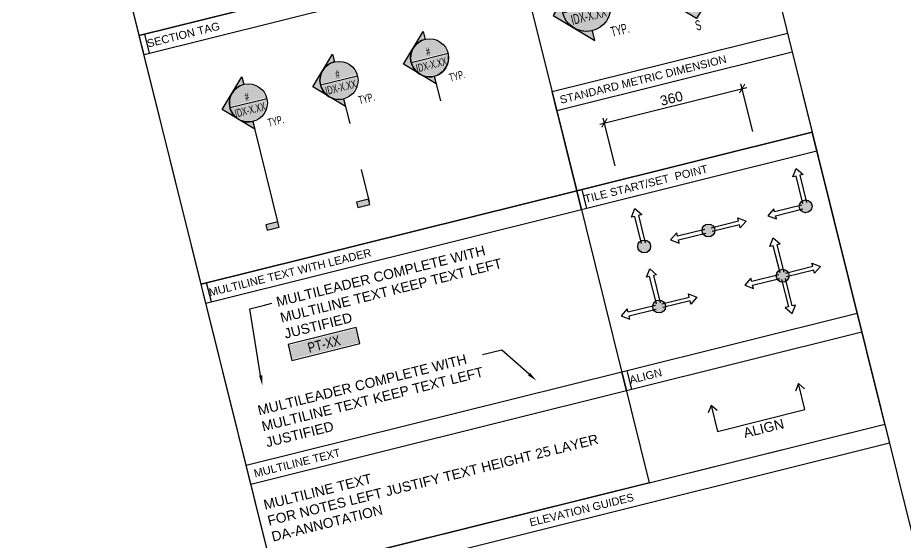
# Model space of a CAD drawing. Header units: inches. Extents: x 122939 to 389145, y 29603 to 574065.
# Drawn here: x 172479 to 174731, y 522976 to 524306 of the extents above; entities that cross this region are included whole.
import ezdxf
from ezdxf import colors
from ezdxf.entities.mleader import LeaderData, LeaderLine
from ezdxf.enums import TextEntityAlignment as Align
from ezdxf.math import Vec2, Vec3

# ---------------------------------------------------------------- set-up
doc = ezdxf.new("R2010")
doc.units = ezdxf.units.IN
doc.header["$MEASUREMENT"] = 0
for name, color, linetype in [('DA-ANNO-DIMENSION', 1, 'Continuous'), ('DA-ANNOTATION', 2, 'Continuous'), ('DA-BP-HATCH', 8, 'Continuous')]:
    doc.layers.add(name, color=color, linetype=linetype)
doc.styles.add('ARIAL', font='arial.ttf')
doc.styles.add('DA-dim', font='arial.ttf')
doc.styles.add('DA-NOTE', font='arial.ttf', dxfattribs={"height": 1})
doc.styles.add('DA-NOTE_0.60', font='arial.ttf', dxfattribs={"width": 0.6})
doc.styles.add('DA-NOTE_0.80', font='arial.ttf', dxfattribs={"width": 0.8, "height": 1})
doc.styles.add('DA-notes', font='arial.ttf')
doc.dimstyles.new('DA-10', dxfattribs={"dimtxt": 25, "dimasz": 18.75, "dimexe": 12.5, "dimexo": 37.5, "dimgap": 6.25, "dimtad": 1, "dimdec": 0, "dimdsep": 46, "dimtxsty": 'DA-dim', "dimblk": 'ARCHTICK', "dimcen": 0, "dimdle": 12.5, "dimadec": 0, "dimazin": 0, "dimtfac": 1, "dimtdec": 0, "dimtix": 1, "dimtmove": 2, "dimatfit": 3, "dimfxl": 1, "dimarcsym": 0})

# ---------------------------------------------------------------- blocks, each defined once
blk = doc.blocks.new('*U452')
at = {"transparency": 16777216}
h = blk.add_hatch(color=254, dxfattribs=at)
h.dxf.hatch_style = 1
h.paths.add_polyline_path([(-0.3399, 0.1524), (0.3399, 0.1524), (0.3399, 0.0101), (-0.3399, 0.0101)])
blk.add_lwpolyline([(-0.35, 0.1625), (0.35, 0.1625), (0.35, 0), (-0.35, 0)], close=True, dxfattribs=at)
at = {"layer": 'DA-ANNOTATION', "transparency": 16777216, "style": 'DA-NOTE_0.80', "width": 0.8}
blk.add_attdef('FINISHTAG', text='', height=0.1, dxfattribs=at).set_placement((0, 0.08125), align=Align.MIDDLE_CENTER)
blk = doc.blocks.new('_ARCHTICK')
at = {"color": 0, "linetype": 'ByBlock', "const_width": 0.15}
blk.add_lwpolyline([(-0.5, -0.5), (0.5, 0.5)], dxfattribs=at)
blk = doc.blocks.new('*D492')
at = {"layer": 'DA-ANNO-DIMENSION', "color": 0, "lineweight": -2, "transparency": 16777216}
for p, q in [((174344.1, 524017.4), (174313.9, 524138.7)), ((173955.5, 524036.6), (174329.1, 524129.6)), ((173994.8, 523930.5), (173964.6, 524051.8))]:
    blk.add_line(p, q, dxfattribs=at)
at = {"layer": 'Defpoints', "color": 0, "transparency": 16777216}
for p in [(174317, 524126.5), (174353.2, 523981), (174003.8, 523894.1)]:
    blk.add_point(p, dxfattribs=at)
at = {"layer": 'DA-ANNO-DIMENSION', "color": 0, "lineweight": -2, "transparency": 16777216, "xscale": 18.75, "yscale": 18.75, "zscale": 18.75}
for p, rotation in [((174317, 524126.5), 13.97142328439375), ((173967.6, 524039.6), 193.9714232843937)]:
    blk.add_blockref('_ARCHTICK', p, dxfattribs=dict(at, rotation=rotation))
at = {"layer": 'DA-ANNO-DIMENSION', "color": 0, "transparency": 16777216, "insert": (174137.7, 524101.5), "char_height": 25, "attachment_point": 5, "rotation": 13.9714, "style": 'DA-dim'}
blk.add_mtext('360', dxfattribs=at)
blk = doc.blocks.new('*U463')
h = blk.add_hatch(color=256)
h.dxf.hatch_style = 1
edge = h.paths.add_edge_path()
edge.add_line((0, -0.3443), (0, -0.243))
edge.add_arc((0, 0), 0.243, 90, 270, ccw=False)
edge.add_line((0, 0.243), (0, 0.3443))
edge.add_line((0, 0.3443), (-0.3443, 0))
edge.add_line((-0.3443, 0), (0, -0.3443))
at = {"layer": 'DA-ANNOTATION', "transparency": 33554687}
h = blk.add_hatch(color=254, dxfattribs=at)
h.dxf.hatch_style = 1
edge = h.paths.add_edge_path()
edge.add_line((-0.2328, 0.01), (0.233, 0.01))
edge.add_arc((0.0001, 0.0021), 0.233, 1.94598, 178.05402)
h = blk.add_hatch(color=254, dxfattribs=at)
h.dxf.hatch_style = 1
edge = h.paths.add_edge_path()
edge.add_line((-0.2328, -0.01), (0.233, -0.01))
edge.add_arc((0.0001, -0.0021), 0.233, 181.94598, 358.05402, ccw=False)
blk.add_line((-0.243, 0), (0.243, 0))
blk.add_lwpolyline([(0, -0.3443), (0, -0.243, -1), (0, 0.243), (0, 0.3443), (-0.3443, 0)], format="xyb", close=True)
blk.add_circle((0, 0), 0.243)
at = {"style": 'DA-NOTE_0.60', "width": 0.6}
blk.add_attdef('VIEWPORT', text='', height=0.1, dxfattribs=at).set_placement((0, 0), align=Align.BOTTOM_CENTER)
blk.add_attdef('SHEET', text='', height=0.1, dxfattribs=at).set_placement((0, -0.0394), align=Align.TOP_CENTER)
blk.add_attdef('NOTE', text='', height=0.1, dxfattribs=at).set_placement((0.1771, -0.3819), align=Align.BOTTOM_LEFT)
blk = doc.blocks.new('*U481')
for points in [[(1.16, -1.64), (0, 0), (-1.16, -1.64)], [(0, 0), (0, -6.78), (22.88, -6.78), (22.88, 0)], [(24.05, -1.64), (22.88, 0), (21.72, -1.64)]]:
    blk.add_lwpolyline(points)
at = {"style": 'DA-notes', "flags": 8}
blk.add_attdef('ALIGN', text='', height=2.5, dxfattribs=at).set_placement((11.57, -8.83), align=Align.MIDDLE_CENTER)
blk = doc.blocks.new('*U485')
h = blk.add_hatch(color=256)
h.dxf.hatch_style = 1
edge = h.paths.add_edge_path()
edge.add_line((0, 0.2692), (0, 0.19))
edge.add_arc((0, 0), 0.19, 90, 270)
edge.add_line((0, -0.19), (0, -0.2692))
edge.add_line((0, -0.2692), (-0.2692, 0))
edge.add_line((-0.2692, 0), (0, 0.2692))
at = {"transparency": 33554687}
h = blk.add_hatch(color=254, dxfattribs=at)
h.dxf.hatch_style = 1
edge = h.paths.add_edge_path()
edge.add_line((0.18, 0.01), (-0.18, 0.01))
edge.add_arc((0, -0.0001), 0.1803, 3.22718, 176.77282, ccw=False)
h = blk.add_hatch(color=254, dxfattribs=at)
h.dxf.hatch_style = 1
edge = h.paths.add_edge_path()
edge.add_line((0.18, -0.01), (-0.18, -0.01))
edge.add_arc((0, 0.0001), 0.1803, 183.22718, 356.77282)
h = blk.add_hatch(color=256)
h.dxf.hatch_style = 1
h.paths.add_polyline_path([(0, -1.2239), (-0.125, -1.2239), (-0.125, -1.2781), (0, -1.2781)])
for p, q in [((-0.19, 0), (0.19, 0)), ((0, -1.251), (0, -0.25))]:
    blk.add_line(p, q)
blk.add_lwpolyline([(0, 0.2692), (0, 0.19, 1), (0, -0.19), (0, -0.2692), (-0.2692, 0)], format="xyb", close=True)
blk.add_lwpolyline([(0, -1.2239), (-0.125, -1.2239), (-0.125, -1.2781), (0, -1.2781)], close=True)
blk.add_circle((0, 0), 0.19)
at = {"style": 'DA-NOTE_0.60', "width": 0.6}
blk.add_attdef('VIEWPORT', text='', height=0.08, dxfattribs=at).set_placement((0, 0), align=Align.BOTTOM_CENTER)
blk.add_attdef('SHEET', text='', height=0.08, dxfattribs=at).set_placement((0, -0.0315), align=Align.TOP_CENTER)
blk.add_attdef('NOTE', text='', height=0.08, dxfattribs=at).set_placement((0.1417, -0.3055), align=Align.BOTTOM_LEFT)
blk = doc.blocks.new('*U477')
h = blk.add_hatch(color=256)
h.dxf.hatch_style = 1
edge = h.paths.add_edge_path()
edge.add_line((0, 0.2692), (0, 0.19))
edge.add_arc((0, 0), 0.19, 90, 270)
edge.add_line((0, -0.19), (0, -0.2692))
edge.add_line((0, -0.2692), (-0.2692, 0))
edge.add_line((-0.2692, 0), (0, 0.2692))
at = {"transparency": 33554687}
h = blk.add_hatch(color=254, dxfattribs=at)
h.dxf.hatch_style = 1
edge = h.paths.add_edge_path()
edge.add_line((0.18, 0.01), (-0.18, 0.01))
edge.add_arc((0, -0.0001), 0.1803, 3.22718, 176.77282, ccw=False)
h = blk.add_hatch(color=254, dxfattribs=at)
h.dxf.hatch_style = 1
edge = h.paths.add_edge_path()
edge.add_line((0.18, -0.01), (-0.18, -0.01))
edge.add_arc((0, 0.0001), 0.1803, 183.22718, 356.77282)
h = blk.add_hatch(color=256)
h.dxf.hatch_style = 1
h.paths.add_polyline_path([(0, -1.2229), (-0.125, -1.2229), (-0.125, -1.2771), (0, -1.2771)])
for p, q in [((-0.19, 0), (0.19, 0)), ((0, -0.19), (0, -0.4433)), ((0, -0.9167), (0, -1.25))]:
    blk.add_line(p, q)
blk.add_lwpolyline([(0, 0.2692), (0, 0.19, 1), (0, -0.19), (0, -0.2692), (-0.2692, 0)], format="xyb", close=True)
blk.add_lwpolyline([(0, -1.2229), (-0.125, -1.2229), (-0.125, -1.2771), (0, -1.2771)], close=True)
blk.add_circle((0, 0), 0.19)
at = {"style": 'DA-NOTE_0.60', "width": 0.6}
blk.add_attdef('VIEWPORT', text='', height=0.08, dxfattribs=at).set_placement((0, 0), align=Align.BOTTOM_CENTER)
blk.add_attdef('SHEET', text='', height=0.08, dxfattribs=at).set_placement((0, -0.0315), align=Align.TOP_CENTER)
blk.add_attdef('NOTE', text='', height=0.08, dxfattribs=at).set_placement((0.1417, -0.3055), align=Align.BOTTOM_LEFT)
blk = doc.blocks.new('*U478')
h = blk.add_hatch(color=256)
h.dxf.hatch_style = 1
edge = h.paths.add_edge_path()
edge.add_line((0, 0.2692), (0, 0.19))
edge.add_arc((0, 0), 0.19, 90, 270)
edge.add_line((0, -0.19), (0, -0.2692))
edge.add_line((0, -0.2692), (-0.2692, 0))
edge.add_line((-0.2692, 0), (0, 0.2692))
at = {"transparency": 33554687}
h = blk.add_hatch(color=254, dxfattribs=at)
h.dxf.hatch_style = 1
edge = h.paths.add_edge_path()
edge.add_line((0.18, 0.01), (-0.18, 0.01))
edge.add_arc((0, -0.0001), 0.1803, 3.22718, 176.77282, ccw=False)
h = blk.add_hatch(color=254, dxfattribs=at)
h.dxf.hatch_style = 1
edge = h.paths.add_edge_path()
edge.add_line((0.18, -0.01), (-0.18, -0.01))
edge.add_arc((0, 0.0001), 0.1803, 183.22718, 356.77282)
for p, q in [((-0.19, 0), (0.19, 0)), ((-0.19, 0), (0.19, 0)), ((0, -0.19), (0, -0.4433))]:
    blk.add_line(p, q)
blk.add_lwpolyline([(0, 0.2692), (0, 0.19, 1), (0, -0.19), (0, -0.2692), (-0.2692, 0)], format="xyb", close=True)
blk.add_circle((0, 0), 0.19)
blk.add_arc((0, 0), 0.19, 180, 0)
at = {"style": 'DA-NOTE_0.60', "width": 0.6}
blk.add_attdef('VIEWPORT', text='', height=0.08, dxfattribs=at).set_placement((0, 0), align=Align.BOTTOM_CENTER)
blk.add_attdef('SHEET', text='', height=0.08, dxfattribs=at).set_placement((0, -0.0315), align=Align.TOP_CENTER)
blk.add_attdef('NOTE', text='', height=0.08, dxfattribs=at).set_placement((0.1417, -0.3055), align=Align.BOTTOM_LEFT)
blk = doc.blocks.new('DA - Multi Elevation Callout_NEW')
h = blk.add_hatch(color=256)
h.dxf.hatch_style = 1
h.paths.add_polyline_path([(0, 0.34), (0.34, 0), (0, -0.34), (-0.34, 0)])
edge = h.paths.add_edge_path(flags=16)
edge.add_arc((0, 0), 0.24, 0, 360)
at = {"layer": 'DA-BP-HATCH', "transparency": 33554687}
h = blk.add_hatch(color=254, dxfattribs=at)
h.dxf.hatch_style = 1
edge = h.paths.add_edge_path()
edge.add_arc((0, 0), 0.2319, 0, 360)
blk.add_lwpolyline([(0, 0.34), (0.34, 0), (0, -0.34), (-0.34, 0)], close=True)
blk.add_circle((0, 0), 0.24)
at = {"style": 'DA-NOTE_0.60', "width": 0.6}
for tag, p in [('VIEWPORT_N', (0, 0.41)), ('VIEWPORT_W', (-0.41, 0)), ('SHEET', (0, 0)), ('VIEWPORT_E', (0.41, 0)), ('VIEWPORT_S', (0, -0.41))]:
    blk.add_attdef(tag, text='', height=0.1, dxfattribs=at).set_placement(p, align=Align.MIDDLE_CENTER)
blk = doc.blocks.new('*U476')
at = {"transparency": 33554687}
h = blk.add_hatch(color=256, dxfattribs=at)
h.dxf.hatch_style = 1
edge = h.paths.add_edge_path()
edge.add_arc((0, 0), 1.63, 0, 360)
for points in [[(-0.49, 0.85), (-0.49, 7.98), (-1.34, 7.98), (0, 9.89)], [(0, 9.89), (1.34, 7.98), (0.49, 7.98), (0.49, 0.85)]]:
    blk.add_lwpolyline(points)
blk.add_circle((0, 0), 1.63)
blk = doc.blocks.new('*U466')
at = {"transparency": 33554687}
h = blk.add_hatch(color=256, dxfattribs=at)
h.dxf.hatch_style = 1
edge = h.paths.add_edge_path()
edge.add_arc((0, 0), 1.63, 0, 360)
for points in [[(-0.85, 0.49), (-7.98, 0.49), (-7.98, 1.34), (-9.89, 0)], [(0.85, 0.49), (7.98, 0.49), (7.98, 1.34), (9.89, 0)], [(9.89, 0), (7.98, -1.34), (7.98, -0.49), (0.85, -0.49)], [(-9.89, 0), (-7.98, -1.34), (-7.98, -0.49), (-0.85, -0.49)]]:
    blk.add_lwpolyline(points)
blk.add_circle((0, 0), 1.63)
blk = doc.blocks.new('*U467')
at = {"transparency": 33554687}
h = blk.add_hatch(color=256, dxfattribs=at)
h.dxf.hatch_style = 1
edge = h.paths.add_edge_path()
edge.add_arc((0, 0), 1.63, 0, 360)
for points in [[(-0.49, 0.85), (-0.49, 7.98), (-1.34, 7.98), (0, 9.89)], [(0, 9.89), (1.34, 7.98), (0.49, 7.98), (0.49, 0.85)], [(-0.85, 0.49), (-7.98, 0.49), (-7.98, 1.34), (-9.89, 0)], [(0.85, 0.49), (7.98, 0.49), (7.98, 1.34), (9.89, 0)], [(9.89, 0), (7.98, -1.34), (7.98, -0.49), (0.85, -0.49)], [(-9.89, 0), (-7.98, -1.34), (-7.98, -0.49), (-0.85, -0.49)]]:
    blk.add_lwpolyline(points)
blk.add_circle((0, 0), 1.63)
blk = doc.blocks.new('*U468')
at = {"transparency": 33554687}
h = blk.add_hatch(color=256, dxfattribs=at)
h.dxf.hatch_style = 1
edge = h.paths.add_edge_path()
edge.add_arc((0, 0), 1.63, 0, 360)
for points in [[(-0.49, 0.85), (-0.49, 7.98), (-1.34, 7.98), (0, 9.89)], [(0, 9.89), (1.34, 7.98), (0.49, 7.98), (0.49, 0.85)], [(-0.85, 0.49), (-7.98, 0.49), (-7.98, 1.34), (-9.89, 0)], [(0.85, 0.49), (7.98, 0.49), (7.98, 1.34), (9.89, 0)], [(9.89, 0), (7.98, -1.34), (7.98, -0.49), (0.85, -0.49)], [(-9.89, 0), (-7.98, -1.34), (-7.98, -0.49), (-0.85, -0.49)], [(-0.49, -0.85), (-0.49, -7.98), (-1.34, -7.98), (0, -9.89)], [(0, -9.89), (1.34, -7.98), (0.49, -7.98), (0.49, -0.85)]]:
    blk.add_lwpolyline(points)
blk.add_circle((0, 0), 1.63)
blk = doc.blocks.new('*U469')
at = {"transparency": 33554687}
h = blk.add_hatch(color=256, dxfattribs=at)
h.dxf.hatch_style = 1
edge = h.paths.add_edge_path()
edge.add_arc((0, 0), 1.63, 0, 360)
for points in [[(-0.49, 0.85), (-0.49, 7.98), (-1.34, 7.98), (0, 9.89)], [(0, 9.89), (1.34, 7.98), (0.49, 7.98), (0.49, 0.85)], [(-0.85, 0.49), (-7.98, 0.49), (-7.98, 1.34), (-9.89, 0)], [(-9.89, 0), (-7.98, -1.34), (-7.98, -0.49), (-0.85, -0.49)]]:
    blk.add_lwpolyline(points)
blk.add_circle((0, 0), 1.63)

msp = doc.modelspace()

# ---------------------------------------------------------------- linework, layer by layer
at = {"color": 7, "elevation": 0}
for points in [[(172478.986, 525500.055), (174029.299, 525885.771), (176471.655, 516069.164), (174921.341, 515683.448)], [(172693.576, 524637.55), (173011.643, 524716.684), (173105.339, 524340.091), (172787.272, 524260.956)], [(172787.272, 524260.956), (174337.585, 524646.672), (174349.657, 524598.151), (172799.343, 524212.436)], [(173834.621, 524118.723), (174431.962, 524267.34), (174494.461, 524016.136), (173897.12, 523867.519)], [(173834.621, 524118.723), (174431.962, 524267.34), (174444.034, 524218.82), (173846.692, 524070.202)], [(172944.148, 523630.421), (174494.461, 524016.136), (174506.533, 523967.615), (172956.22, 523581.9)], [(174494.461, 524016.136), (173897.12, 523867.519), (174081.37, 523126.96), (174678.711, 523275.577)], [(172944.148, 523630.421), (173897.12, 523867.519), (174081.37, 523126.96), (173128.398, 522889.862)], [(173128.398, 522889.862), (174678.711, 523275.577), (174690.783, 523227.057), (173140.469, 522841.341)]]:
    msp.add_lwpolyline(points, close=True, dxfattribs=at)
at = {"elevation": 0}
for points in [[(172787.272, 524260.956), (173740.244, 524498.054), (173897.12, 523867.519), (172944.148, 523630.421)], [(173897.12, 523867.519), (174494.461, 524016.136), (174506.533, 523967.615), (173909.192, 523818.998)], [(174011.337, 523408.445), (174608.678, 523557.062), (174620.75, 523508.542), (174023.408, 523359.924)], [(173058.365, 523171.347), (174011.337, 523408.445), (174023.408, 523359.924), (173070.436, 523122.826)]]:
    msp.add_lwpolyline(points, close=True, dxfattribs=at)
at = {"layer": 'Defpoints'}
for p, q in [((172813.317, 524215.912, 0), (172801.246, 524264.433, 0)), ((173923.166, 523822.474, 0), (173911.094, 523870.995, 0)), ((172970.194, 523585.377, 0), (172958.122, 523633.897, 0)), ((174037.382, 523363.401, 0), (174025.311, 523411.922, 0))]:
    msp.add_line(p, q, dxfattribs=at)

# ---------------------------------------------------------------- block references
at = {"layer": 'DA-ANNOTATION', "rotation": 13.97142328298568}
for name, p, xscale, yscale, zscale, values in [('DA - Multi Elevation Callout_NEW', (174180.388, 524388.247, 0), 254, 254, 254, {'SHEET': 'IDX-X.XX', 'VIEWPORT_N': 'N', 'VIEWPORT_E': 'E', 'VIEWPORT_S': 'S', 'VIEWPORT_W': 'W'}), ('*U463', (173922.002, 524333.205, 0), 254, 254, 254, {'VIEWPORT': '#', 'SHEET': 'IDX-X.XX', 'NOTE': 'TYP.'}), ('*U478', (173524.033, 524204.498, 0), 254, 254, 254, {'VIEWPORT': '#', 'SHEET': 'IDX-X.XX', 'NOTE': 'TYP.'}), ('*U477', (173294.074, 524147.284, 0), 254, 254, 254, {'VIEWPORT': '#', 'SHEET': 'IDX-X.XX', 'NOTE': 'TYP.'}), ('*U485', (173064.115, 524090.071, 0), 254, 254, 254, {'VIEWPORT': '#', 'SHEET': 'IDX-X.XX', 'NOTE': 'TYP.'}), ('*U481', (174238.025, 523322.998, 0), 10, 10, 10, {'ALIGN': 'ALIGN'})]:
    msp.add_blockref(name, p, dxfattribs=dict(at, xscale=xscale, yscale=yscale, zscale=zscale)).add_auto_attribs(values)
at = {"layer": 'DA-ANNOTATION', "xscale": 10, "yscale": 10, "zscale": 10, "rotation": 13.97142328298568}
for name, p in [('*U469', (174477.971, 523828.092, 0)), ('*U476', (174068.388, 523726.188, 0)), ('*U466', (174231.593, 523766.793, 0)), ('*U468', (174419.837, 523651.876, 0)), ('*U467', (174106.286, 523573.865, 0))]:
    msp.add_blockref(name, p, dxfattribs=at)
at = {"layer": 'DA-ANNOTATION'}
ref = msp.add_blockref('*U452', (173251, 523498.802, 0), dxfattribs=dict(at, xscale=-254, yscale=254, zscale=254, rotation=193.9714232829857))
ref.add_attrib('FINISHTAG', 'PT-XX', dxfattribs={"transparency": 16777216, "height": 25.4, "rotation": 13.971423, "style": 'DA-NOTE_0.80', "width": 0.8}).set_placement((173255.982, 523478.775, 0), align=Align.MIDDLE_CENTER)

# ---------------------------------------------------------------- texts
at = {"color": 7, "char_height": 20, "rotation": 13.971423, "style": 'ARIAL'}
for s, width, gutter_width, insert, attachment_point in [('SECTION TAG', 299.88878, 100, (172804.867, 524249.877, 0), 1), ('STANDARD METRIC DIMENSION', 445.76345, 2, (173852.341, 524107.141, 0), 1), ('TILE START/SET  POINT', 445.76345, 2, (173914.84, 523855.937, 0), 1), ('MULTILINE TEXT WITH LEADER', 445.76345, 2, (172961.868, 523618.839, 0), 1), ('ALIGN', 445.76345, 2, (174029.057, 523396.863, 0), 1), ('MULTILINE TEXT', 445.76345, 2, (173076.085, 523159.765, 0), 1), ('ELEVATION GUIDES', 489.49114, 2, (173907.176, 523068.164, 0), 2)]:
    msp.add_mtext_dynamic_manual_height_columns(s, width=width, gutter_width=gutter_width, heights=[0], dxfattribs=dict(at, insert=insert, attachment_point=attachment_point))
at = {"layer": 'DA-ANNOTATION', "insert": (173100.266, 523082.617, 0), "char_height": 25, "width": 1004.77278, "attachment_point": 1, "rotation": 13.971423, "style": 'DA-NOTE'}
msp.add_mtext('MULTILINE TEXT\\PFOR NOTES LEFT JUSTIFY TEXT HEIGHT 25 LAYER DA-ANNOTATION', dxfattribs=at)

# ---------------------------------------------------------------- dimensions: what is measured, and where the dimension line sits
at = {"layer": 'DA-ANNO-DIMENSION'}
dim = msp.add_linear_dim(base=(174316.953, 524126.545, 0), p1=(174003.818, 523894.065, 0), p2=(174353.168, 523980.983, 0), angle=13.971423, dimstyle='DA-10', override={"dimtad": 2}, dxfattribs=at)
dim.commit()
dim.dimension.update_dxf_attribs({"geometry": '*D492', "text_midpoint": (174137.685, 524101.547, 0)})

# ---------------------------------------------------------------- leaders
at = {"layer": 'DA-ANNOTATION'}
ml = msp.add_multileader_mtext('Standard', dxfattribs=at)
ml.set_content('MULTILEADER COMPLETE WITH MULTILINE TEXT KEEP TEXT LEFT JUSTIFIED', color=256, style='DA-notes')
ml.set_leader_properties()
ml.build(insert=Vec2(0, 0))
ml.multileader.update_dxf_attribs({"dogleg_length": 295.449, "arrow_head_size": 25})
ctx = ml.context
ctx.base_point, ctx.char_height, ctx.arrow_head_size, ctx.landing_gap_size, ctx.plane_origin, ctx.plane_x_axis, ctx.plane_y_axis = Vec3(173123.363, 523582.043, 0), 25, 25, 12.5, Vec3(173044.673, 523434.843, 0), Vec3(0.97041627, 0.24143792), Vec3(-0.24143792, 0.97041627)
notes = []
notes.append((ctx, [(0, (1, 1, 0), (173104.899, 523577.449, 0), (0.97041627, 0.24143792), 19.027, [(0, [(173099.251, 523374.454, 0), (173067.431, 523568.127, 0)], 0, [])])]))
ctx.mtext.insert, ctx.mtext.text_direction, ctx.mtext.rotation, ctx.mtext.width, ctx.mtext.flow_direction = Vec3(173132.423, 523597.398, 0), Vec3(0.97041627, 0.24143792), 0.24384734, 715.05097, 5
ml = msp.add_multileader_mtext('Standard', dxfattribs=at)
ml.set_content('MULTILEADER COMPLETE WITH MULTILINE TEXT KEEP TEXT LEFT JUSTIFIED', color=256, style='DA-notes')
ml.set_leader_properties()
ml.build(insert=Vec2(0, 0))
ml.multileader.update_dxf_attribs({"dogleg_length": 295.449, "arrow_head_size": 25})
ctx = ml.context
ctx.base_point, ctx.char_height, ctx.arrow_head_size, ctx.landing_gap_size, ctx.plane_origin, ctx.plane_x_axis, ctx.plane_y_axis = Vec3(173076.254, 523306.51, 0), 25, 25, 12.5, Vec3(173497.189, 523283.617, 0), Vec3(0.97041627, 0.24143792), Vec3(-0.24143792, 0.97041627)
notes.append((ctx, [(0, (1, 1, 0), (173707.041, 523463.449, 0), (-0.97041627, -0.24143792), 50, [(0, [(173795.062, 523385.812, 0)], 0, [])])]))
ctx.mtext.insert, ctx.mtext.text_direction, ctx.mtext.rotation, ctx.mtext.width, ctx.mtext.flow_direction = Vec3(173085.314, 523321.865, 0), Vec3(0.97041627, 0.24143792), 0.24384734, 732.28168, 5
for ctx, leaders in notes:
    for number, flags, end, landing, length, lines in leaders:
        leader = LeaderData()
        leader.index, (leader.has_last_leader_line, leader.has_dogleg_vector, leader.attachment_direction) = number, flags
        leader.last_leader_point, leader.dogleg_vector, leader.dogleg_length = Vec3(end), Vec3(landing), length
        for number, points, colour, breaks in lines:
            line = LeaderLine()
            line.index, line.vertices, line.color, line.breaks = number, Vec3.list(points), colors.encode_raw_color(colour), breaks
            leader.lines.append(line)
        ctx.leaders.append(leader)

doc.saveas('drawing.dxf')
